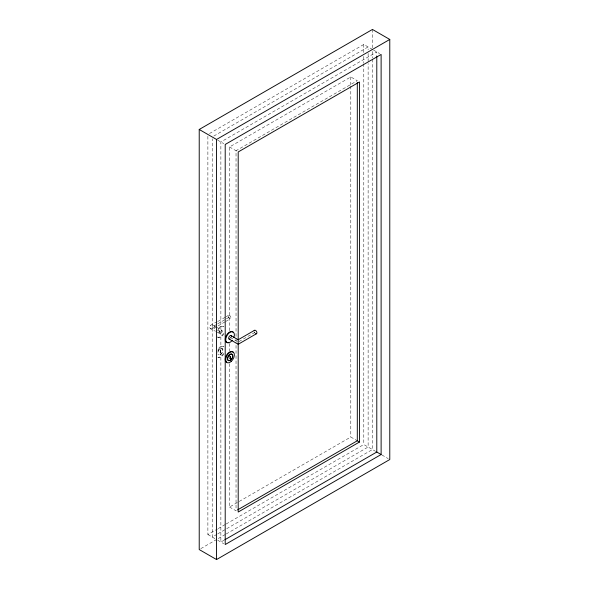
<?xml version="1.0" encoding="UTF-8"?>
<svg xmlns="http://www.w3.org/2000/svg" width="589" height="589" viewBox="0 0 589 589"><rect width="100%" height="100%" fill="white"/><g stroke="black" fill="none" stroke-linecap="round" stroke-linejoin="round"><path stroke-width="0.44" stroke-dasharray="2.94 2.21" d="M217.415 321.741C209.949 324.826 205.399 327.911 215.574 331.209M210.251 328.139C216.134 330.716 216.134 323.295 210.251 325.872M209.47 133.548L363.796 44.455L372.852 49.682M213.8 136.052L368.125 46.951L368.125 49.712M229.533 330.679L229.533 146.97L350.801 76.96L357.302 80.708L236.034 150.725L236.034 337.188M218.21 321.277L225.373 317.147M226.169 316.683L228.554 315.306M216.936 324.281L212.209 327.005L216.936 329.737M217.724 323.825L225.602 319.275M226.39 318.826L229.533 317.007M214.175 328.139L217.282 326.343M218.063 325.894L225.072 321.844M225.845 321.395L230.513 318.701M220.006 350.713L220.529 350.61L220.529 352.612C219.572 353.371 219.572 350.426 220.529 350.61M238.987 341.554L255.523 332.005M220.006 352.708L220.529 352.612M229.533 363.744L229.533 507.041L350.801 437.031L357.302 440.778M207.88 136.309L207.88 534.547L217.429 529.032M218.224 528.576L225.381 524.438M226.176 523.982L363.796 444.533L375.605 451.351M216.988 534.289L212.209 537.043L212.209 138.805M217.783 533.833L368.125 447.029L368.125 63.509M200.812 548.631L217.496 538.994M218.291 538.537L225.44 534.407M226.235 533.951L372.454 449.532L372.454 58.863M224.056 540.209L220.875 542.049L220.875 141.971L376.791 51.957L376.791 55.631M373.64 50.139L379.677 53.621M217.724 140.153L223.761 143.635M229.533 146.97L237.477 151.557M214.175 325.872L215.765 326.792M216.561 327.256L221.854 330.311A1.958 1.134 -60 0 1 221.236 333.345A1.958 1.134 -60 0 1 219.535 332.365A1.958 1.134 -60 0 1 221.854 330.311M217.724 330.186L220.875 332.005M230.321 337.46L238.199 342.01M216.332 331.651L219.896 333.705M381.908 454.988L388.203 458.625M229.533 507.041L236.034 510.788L236.034 342.695M207.88 534.547L216.936 539.774M217.724 540.231L223.761 543.713M372.454 29.45L372.454 47.834M372.454 51.508L372.454 57.943M368.125 53.393L368.125 62.589M363.796 44.455L363.796 52.73M363.796 56.411L363.796 62.846M363.796 63.767L363.796 444.533M350.801 76.96L350.801 85.228M350.801 86.141L350.801 437.031M236.034 338.108L236.034 341.782M229.533 343.542L229.533 350.889M220.352 350.507L220.352 352.509M220.183 350.808L220.183 352.811M230.733 337.114A1.958 1.134 -60 0 1 230.513 337.571M223.938 333.772A6.126 3.534 -60 0 1 217.812 337.313M217.812 330.238A6.126 3.534 -60 0 1 223.938 326.704L223.415 326.402A6.126 3.534 -60 0 0 218.188 328.625M223.938 353.775A6.126 3.534 -60 0 1 217.812 357.317M217.812 350.241A6.126 3.534 -60 0 1 223.938 346.707L223.415 346.406A6.126 3.534 -60 0 0 218.188 348.629M223.415 333.477A6.126 3.534 -60 0 1 217.289 337.011M223.415 353.481A6.126 3.534 -60 0 1 218.188 357.295M217.856 352.377A3.652 2.113 -60 0 1 221.839 348.408A3.652 2.113 -60 0 1 221.839 353.297A3.652 2.113 -60 0 1 217.856 353.923M217.945 351.412A3.652 2.113 -60 0 1 221.839 348.364A3.652 2.113 -60 0 1 221.839 352.936A3.652 2.113 -60 0 1 217.945 354.394M231.256 337.416A1.958 1.134 -60 0 1 231.035 337.872M254.831 332.991A1.958 1.134 60 0 1 254.323 332.115M220.713 333.043A1.958 1.134 -60 0 0 221.331 330.009A1.958 1.134 -60 0 0 219.012 332.063A1.958 1.134 -60 0 0 220.713 333.043M228.149 316.205A1.958 1.134 60 0 0 230.225 318.789A1.958 1.134 60 0 0 230.225 316.021A1.958 1.134 60 0 0 228.149 316.205"/><path stroke-width="0.88" d="M199.222 129.47L372.454 29.45L389.778 39.448L389.778 459.53L216.546 559.55L199.222 549.552L199.222 129.47L216.546 139.468L389.778 39.448M254.544 330.311L238.199 339.743L231.035 335.612M256.502 333.705L238.199 344.27L229.077 339.006M229.879 356.411L230.402 356.308L230.402 358.311L229.879 358.414M237.617 509.875L357.302 440.778L359.467 442.03L359.467 81.959L238.199 151.969L238.199 512.04L359.467 442.03M224.851 539.752L376.791 452.028L381.12 454.531L381.12 54.453L225.204 144.467L225.204 544.545L381.12 454.531M376.791 56.551L376.791 452.028M357.302 82.548L357.302 440.778M230.056 356.514L230.056 358.51M216.546 139.468L216.546 559.55M230.726 359.805A3.652 2.113 -60 0 1 227.472 358.804A3.652 2.113 -60 0 1 230.726 354.041A3.652 2.113 -60 0 1 232.294 357.508M231.882 358.37A3.652 2.113 -60 0 1 231.344 359.15M226.471 362.316A6.126 3.534 -60 0 1 226.898 354.563A6.126 3.534 -60 0 1 233.288 352.347M230.056 338.911A1.958 1.134 -60 0 1 228.672 338.108A1.958 1.134 -60 0 1 230.056 335.708A1.958 1.134 -60 0 1 231.44 336.51M254.183 330.819A1.958 1.134 60 0 1 255.766 330.569A1.958 1.134 60 0 1 256.9 332.94A1.958 1.134 60 0 1 255.523 333.61M232.221 340.39A6.126 3.534 -60 0 1 225.793 340.641A6.126 3.534 -60 0 1 230.807 331.946A6.126 3.534 -60 0 1 233.804 337.644M228.414 342.489A6.126 3.534 -60 0 1 226.102 335.944A6.126 3.534 -60 0 1 233.288 332.343M230.895 359.908A3.652 2.113 -60 0 0 232.059 354.247A3.652 2.113 -60 0 0 227.737 358.083A3.652 2.113 -60 0 0 230.895 359.908M231.175 361.491A6.126 3.534 -60 0 0 233.119 352.008A6.126 3.534 -60 0 0 225.874 358.436A6.126 3.534 -60 0 0 231.175 361.491"/></g></svg>
